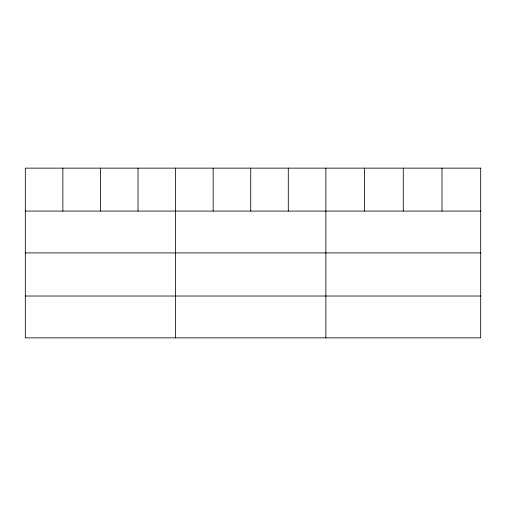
<?xml version="1.0" encoding="UTF-8"?>
<svg xmlns="http://www.w3.org/2000/svg" width="506" height="506" viewBox="0 0 506 506"><rect width="100%" height="100%" fill="white"/><g stroke="black" fill="none" stroke-linecap="round" stroke-linejoin="round"><path stroke-width="0.76" d="M25.3 211.078L480.7 211.078M25.3 252.918L480.7 252.918M25.3 296.023L480.7 296.023M441.991 168.137L441.991 211.078M403.282 168.137L403.282 211.078M364.573 168.137L364.573 211.078M325.864 168.137L325.864 337.863M288.293 168.137L288.293 211.078M250.723 168.137L250.723 211.078M213.152 168.137L213.152 211.078M175.582 168.137L175.582 337.863M138.011 168.137L138.011 211.078M100.441 168.137L100.441 211.078M62.87 168.137L62.87 211.078M480.7 168.137L25.3 168.137L25.3 337.863L480.7 337.863L480.7 168.137"/></g></svg>
